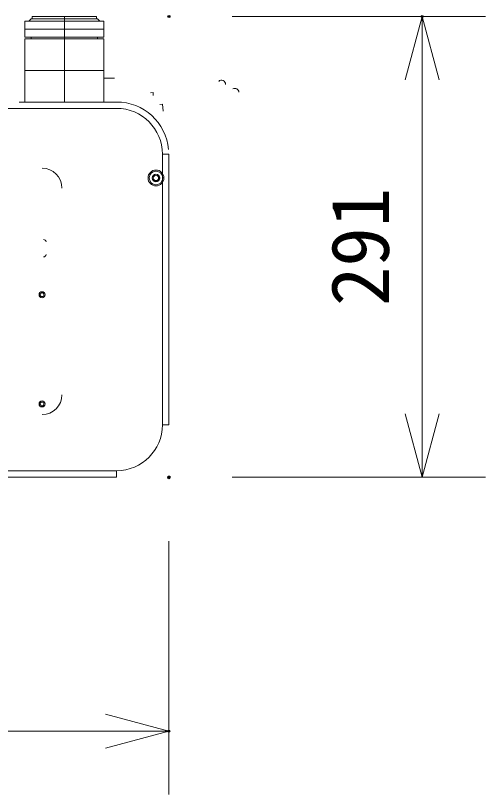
# Model space of a CAD drawing. Units: millimetres, scale not verified. Extents: x -63 to 62, y -56 to 57.
# Drawn here: x -21.27 to -6.42, y -1.71 to 22.9 of the extents above; entities that cross this region are included whole.
import ezdxf
from ezdxf.enums import TextEntityAlignment as Align

# ---------------------------------------------------------------- set-up
doc = ezdxf.new("R2010")
doc.units = ezdxf.units.MM
doc.header["$LTSCALE"] = 0.125
doc.header["$PDMODE"] = 32
doc.header["$PDSIZE"] = 0.0625
for name, color, linetype, lineweight in [('0-0_0', 7, 'Continuous', 18), ('0-5_GAIKEI', 7, 'Continuous', 18), ('0-6_SUNPO', 7, 'Continuous', 18)]:
    doc.layers.add(name, color=color, linetype=linetype, lineweight=lineweight)
doc.layers.add('0-2_DEFPOINTS', color=7, linetype='Continuous')
doc.styles.add('ＭＳ ゴシック', font='')
doc.styles.get('ＭＳ ゴシック').set_extended_font_data('MS Gothic')

# ---------------------------------------------------------------- blocks, each defined once
blk = doc.blocks.new('_OPEN30')
at = {"layer": '0-0_0'}
blk.add_line((0, 0), (-1, 0), dxfattribs=at)
blk.add_lwpolyline([(-1, 0.26795), (0, 0), (-1, -0.26795)], dxfattribs=at)
blk = doc.blocks.new('D7')
at = {"layer": '0-2_DEFPOINTS'}
for p in [(-16.4727, 21.2949), (-8.4727, 21.2949), (-16.4727, 6.7449)]:
    blk.add_point(p, dxfattribs=at)
at = {"layer": '0-6_SUNPO'}
for p, q in [((-14.4727, 21.2949), (-6.4727, 21.2949)), ((-8.4727, 8.7449), (-8.4727, 19.2949)), ((-14.4727, 6.7449), (-6.4727, 6.7449))]:
    blk.add_line(p, q, dxfattribs=at)
at = {"layer": '0-6_SUNPO', "xscale": 2, "yscale": 2}
for p, rotation in [((-8.4727, 21.2949), 90), ((-8.4727, 6.7449), 270)]:
    blk.add_blockref('_OPEN30', p, dxfattribs=dict(at, rotation=rotation))
at = {"layer": '0-6_SUNPO', "style": 'ＭＳ ゴシック'}
blk.add_text('291', height=1.833, rotation=90, dxfattribs=at).set_placement((-8.9727, 12.1449), align=Align.BOTTOM_LEFT)
blk = doc.blocks.new('D6')
at = {"layer": '0-2_DEFPOINTS'}
for p in [(-47.4791, 6.7156), (-16.4791, 6.7156), (-16.4791, -1.2844)]:
    blk.add_point(p, dxfattribs=at)
at = {"layer": '0-6_SUNPO'}
for p, q in [((-47.4791, 4.7156), (-47.4791, -3.2844)), ((-16.4791, 4.7156), (-16.4791, -3.2844)), ((-45.4791, -1.2844), (-18.4791, -1.2844))]:
    blk.add_line(p, q, dxfattribs=at)
at = {"layer": '0-6_SUNPO', "xscale": 2, "yscale": 2, "rotation": 180}
blk.add_blockref('_OPEN30', (-47.4791, -1.2844), dxfattribs=at)
at = {"layer": '0-6_SUNPO', "xscale": 2, "yscale": 2}
blk.add_blockref('_OPEN30', (-16.4791, -1.2844), dxfattribs=at)
at = {"layer": '0-6_SUNPO', "style": 'ＭＳ ゴシック'}
blk.add_text('620', height=1.833, dxfattribs=at).set_placement((-33.8541, -0.7844), align=Align.BOTTOM_LEFT)

msp = doc.modelspace()

# ---------------------------------------------------------------- linework, layer by layer
at = {"layer": '0-5_GAIKEI'}
for p, q in [((-20.9786, 22.7232), (-18.4786, 22.7232)), ((-20.9786, 22.2232), (-20.9786, 22.7232)), ((-18.4786, 22.7232), (-18.4786, 22.2232)), ((-20.9786, 20.1732), (-20.9786, 22.1732)), ((-18.4786, 22.1732), (-18.4786, 20.1732)), ((-20.9786, 20.1732), (-20.9786, 20.9232)), ((-18.4786, 20.9232), (-18.4786, 20.1732)), ((-18.1443, 20.9232), (-18.4786, 20.9232)), ((-16.4286, 9.9732), (-16.4286, 18.5232)), ((-45.7786, 8.3232), (-18.0786, 8.3232))]:
    msp.add_line(p, q, dxfattribs=at)
at = {"layer": '0-5_GAIKEI', "color": 1}
for p, q in [((-20.8536, 22.7232), (-20.7786, 22.7982)), ((-20.7786, 22.7982), (-18.6786, 22.7982)), ((-20.7411, 22.8732), (-18.7161, 22.8732)), ((-20.7411, 22.7982), (-20.7411, 22.8732)), ((-19.7286, 22.7982), (-19.7286, 22.8732)), ((-19.7286, 22.7982), (-19.7286, 22.7232)), ((-19.7286, 22.2232), (-19.7286, 22.7232)), ((-19.7286, 22.2232), (-19.7286, 22.7232)), ((-19.7286, 22.2232), (-19.7286, 22.7232)), ((-18.7161, 22.8732), (-18.7161, 22.7982)), ((-18.6786, 22.7982), (-18.6036, 22.7232)), ((-20.9786, 22.4732), (-19.7286, 22.4732)), ((-19.7286, 22.4732), (-18.4786, 22.4732)), ((-20.9786, 22.1732), (-18.4786, 22.1732)), ((-20.7786, 22.1732), (-20.7786, 22.2232)), ((-19.7286, 22.1732), (-19.7286, 22.2232)), ((-19.7286, 20.1732), (-19.7286, 22.1732)), ((-18.6786, 22.1732), (-18.6786, 22.2232)), ((-18.4786, 21.1732), (-20.9786, 21.1732)), ((-17.0028, 20.4646), (-16.9232, 20.4687)), ((-16.9184, 20.3776), (-16.9232, 20.4687)), ((-45.7786, 19.9732), (-18.0786, 19.9732)), ((-18.0786, 20.1732), (-21.1582, 20.1732)), ((-20.9786, 20.1732), (-18.4786, 20.1732)), ((-16.7157, 20.0989), (-16.6223, 20.1038)), ((-16.6107, 19.882), (-16.6223, 20.1038)), ((-16.6286, 18.5232), (-16.6286, 9.9732)), ((-16.6286, 18.5232), (-16.4286, 18.5232)), ((-16.6286, 9.9732), (-16.4286, 9.9732)), ((-18.0786, 8.5232), (-27.6972, 8.5232)), ((-18.0786, 8.3232), (-18.0786, 8.5232))]:
    msp.add_line(p, q, dxfattribs=at)
msp.add_lwpolyline([(-20.9786, 22.2232), (-19.7286, 22.2232), (-18.4786, 22.2232)], dxfattribs=at)
for radius in [0.2515, 0.215, 0.1229, 0.115, 0.085]:
    msp.add_circle((-16.8337, 17.7732), radius, dxfattribs=at)
at = {"layer": '0-5_GAIKEI'}
for centre, radius in [((-20.4337, 14.0832), 0.095), ((-20.4337, 14.0832), 0.06), ((-20.4337, 10.6332), 0.095), ((-20.4337, 10.6332), 0.06)]:
    msp.add_circle(centre, radius, dxfattribs=at)
at = {"layer": '0-5_GAIKEI', "color": 1}
for centre, radius, start, end in [((-14.7593, 20.7391), 0.125, 355.73303, 137.60886), ((-14.3354, 20.4773), 0.125, 5, 120.95715), ((-18.0786, 18.5232), 1.65, 5.21591, 90), ((-18.0786, 18.5232), 1.45, 0, 90), ((-20.4312, 17.4532), 0.628, 0, 90), ((-20.4312, 10.9232), 0.628, 270, 0), ((-18.0786, 9.9732), 1.45, 270, 0)]:
    msp.add_arc(centre, radius, start, end, dxfattribs=at)
at = {"layer": '0-5_GAIKEI'}
for centre, start, end in [((-20.3837, 15.7532), 0, 90), ((-20.3837, 15.3532), 270, 0)]:
    msp.add_arc(centre, 0.075, start, end, dxfattribs=at)

# ---------------------------------------------------------------- block references
at = {"layer": '0-6_SUNPO'}
for name in ['D7', 'D6']:
    msp.add_blockref(name, (0.0504, 1.5783), dxfattribs=at)

doc.saveas('drawing.dxf')
